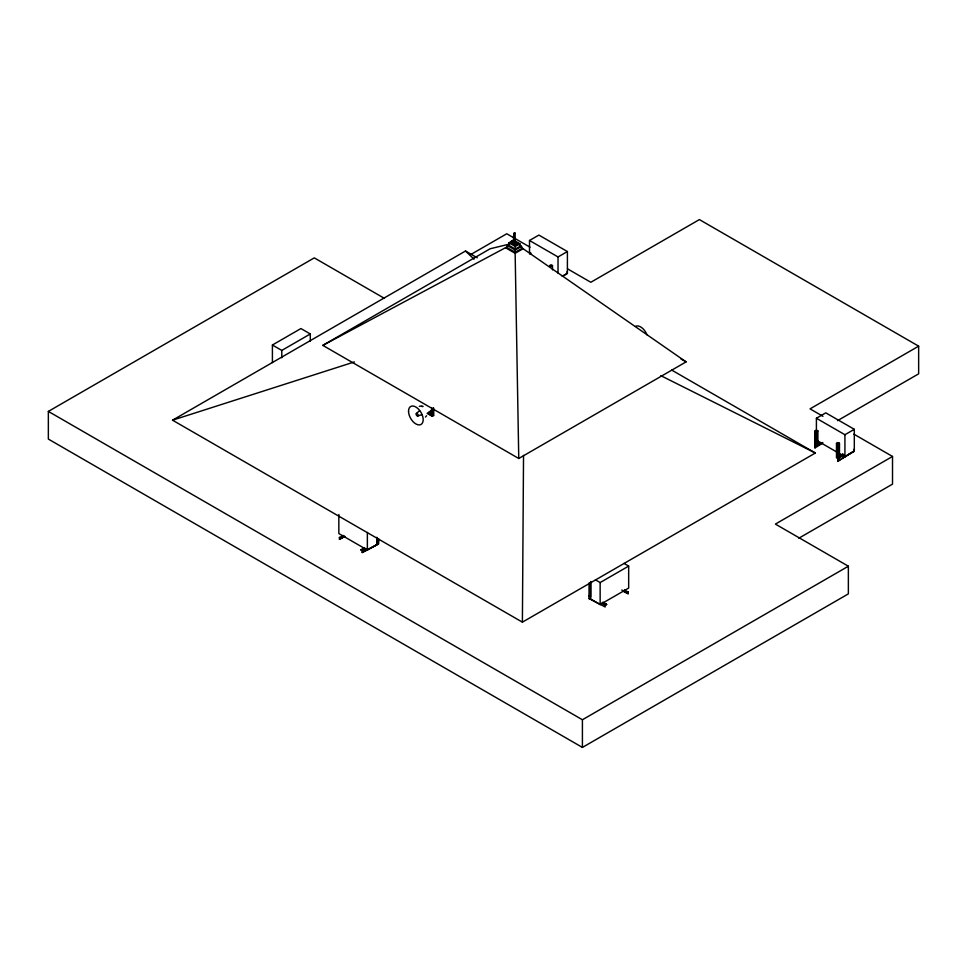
<?xml version="1.0" encoding="UTF-8"?>
<svg xmlns="http://www.w3.org/2000/svg" width="967" height="967" viewBox="0 0 967 967"><rect width="100%" height="100%" fill="white"/><g stroke="black" fill="none" stroke-linecap="round" stroke-linejoin="round"><path stroke-width="1.45" d="M477.263 257.814L465.514 251.021L172.537 420.174L522.398 622.156L523.534 455.397M432.636 409.984L433.325 408.92M433.421 409.428L432.926 410.093M425.492 417.031L426.592 415.737M419.593 410.697L416.257 413.61A1.402 0.81 60 0 0 416.245 414.783L416.632 415.423A1.511 0.87 60 0 0 417.671 416.028L421.878 414.601M417.889 415.967L418.058 415.822A1.402 0.81 60 0 0 418.058 414.65L417.671 414.009A1.511 0.87 60 0 0 416.632 413.405L416.414 413.465M433.083 410.177L433.228 408.884L432.745 410.177M562.226 276.32L567.17 273.262L567.17 271.497M822.603 443.212L814.976 447.878L814.976 430.931L816.499 430.122M839.356 460.268L854.066 451.033L837.954 461.15L839.416 460.304M798.815 538.22L892.517 484.129L892.517 456.46L775.389 524.09L848.361 566.215L848.361 593.871L582.412 747.418L48.35 439.078L48.35 411.41L314.287 257.875L384.443 298.38M272.404 362.613L272.404 345.014L300.918 328.55L310.298 333.966L310.298 341.291M272.404 345.014L281.784 350.429L310.298 333.966M470.325 254.792L506.756 233.76L530.037 247.189M514.045 233.047L514.915 233.023L514.915 242.101C513.066 243.128 513.066 232.418 514.915 233.023M520.935 247.201L686.099 361.876L518.759 458.491L322.821 345.376L490.16 248.761L509.585 244.059M510.757 241.641L515.351 244.288L518.143 242.681L518.143 243.805L515.351 245.413L510.757 242.765L510.757 241.641L513.55 240.034L519.895 243.769L519.895 246.404L515.278 249.063L509.005 245.437L509.005 242.802L513.622 240.142L513.55 241.158M514.045 242.125L518.143 243.805M322.821 345.376L507.905 246.428M509.005 242.802L515.278 246.428L519.895 243.769M529.505 252.218L529.505 240.493L538.885 235.078L567.399 251.541L567.399 273.528L562.709 276.236M515.218 250.042L521.588 246.355L521.588 248.616L515.218 252.29L507.312 247.733L507.312 245.473L515.218 250.042L515.218 252.29M505.572 247.77L515.145 253.294L523.328 248.579M529.529 254.007L531.004 253.161L529.529 252.314M529.505 240.493L558.019 256.956L567.399 251.541M551.045 266.433L552.52 265.587L551.045 264.74L549.582 265.587L551.045 266.433L552.459 265.55L552.52 269.89M427.414 413.151L432.007 415.798L433.361 415.012L433.361 407.965M427.233 413.392L432.285 416.306L433.651 415.52L433.651 408.134M339.393 537.543L343.116 535.464M344.53 536.202L340.868 538.389L339.393 537.471L339.453 539.272L344.784 536.492M364.583 547.854L360.909 549.969L364.583 547.781M366.046 548.627L362.323 550.779L362.323 552.471L378.496 544.01L378.496 538.619L378.435 543.974L362.323 552.471M378.496 541.508L376.973 542.318L376.973 537.942M338.837 514.504L338.837 533.566L367.363 550.03L376.743 544.614L376.743 537.289M837.531 420.657L918.65 373.83L918.65 346.162L810.056 408.86L822.941 416.306M816.402 431.451L816.402 418.264L825.782 412.849L854.308 429.312L854.308 451.311L844.928 456.714L817.707 441M815.024 447.914L815.024 430.968L816.438 431.778L817.901 430.931L817.901 445.376M817.659 443.829L820.161 442.451M814.976 445.376L816.438 446.222L822.784 442.487M816.402 418.264L844.928 434.727L854.308 429.312M522.398 622.156L815.362 453.015L671.763 370.107M837.954 458.648L836.491 457.802L836.491 443.357L837.954 442.511L839.416 443.357L839.356 457.705M836.491 443.357L837.954 444.204L839.416 443.357M595.454 579.849L600.144 582.557L628.671 566.094L628.671 588.081L600.144 604.544L590.764 599.141L590.764 581.542M589.072 595.986L590.535 596.832L590.535 582.388M590.535 599.335L589.012 598.525L605.185 606.986L605.124 605.257L601.462 603.142M839.175 456.182L842.837 454.067M839.175 456.255L842.837 454.139M837.893 458.612L844.3 454.913M606.599 604.411L605.124 605.257L606.599 604.411L602.937 602.296M621.757 590.015L626.64 592.904L628.115 591.997L628.115 593.75L628.054 592.094M626.64 592.904L628.115 592.058L624.392 589.979M48.35 411.41L582.412 719.75L848.361 566.215M344.723 536.455L339.453 539.272M428.514 412.341L431.173 411.422M172.537 420.174L354.393 361.936M422.192 406.636L423.111 406.418M421.89 405.838L419.327 406.333M660.836 375.655L815.362 453.015M622.724 591.006L628.115 593.75M918.65 346.162L699.395 219.582L590.813 282.279L567.532 268.838M853.861 434.147L892.517 456.46M519.327 245.062L521.588 246.355M816.438 430.085L817.901 430.931M680.865 358.866L686.099 361.876M428.768 412.365L433.361 415.012M428.599 412.607L433.651 415.52M623.981 563.386L628.671 566.094M602.937 602.368L606.599 604.484M360.909 549.897L362.383 550.815L362.383 552.508M465.514 251.021L474.035 259.168M515.145 253.294L518.759 458.491M854.066 449.28L854.066 451.033M844.928 434.727L844.928 456.714M839.356 443.321L839.356 457.766M837.893 444.167L837.954 461.15M816.438 431.778L816.438 446.222M600.144 582.557L600.144 604.544M589.072 582.992L589.012 598.525M582.412 719.75L582.412 747.418M558.019 256.956L558.019 273.081M515.351 244.288L515.351 245.413M515.278 246.428L515.278 249.063M514.504 232.781L514.468 242.366M432.285 416.306L432.007 408.751L432.007 415.798M367.363 532.442L367.363 550.03M281.784 350.429L281.784 357.754M635.452 326.399A10.359 5.983 60 0 1 646.983 334.8M431.633 407.59A4.146 2.393 60 0 1 429.856 411.531M433.409 408.727A4.146 2.393 60 0 1 430.484 410.419M408.533 411.241A10.359 5.983 60 0 0 419.521 424.912A10.359 5.983 60 0 0 419.521 410.25A10.359 5.983 60 0 0 408.533 411.241"/></g></svg>
